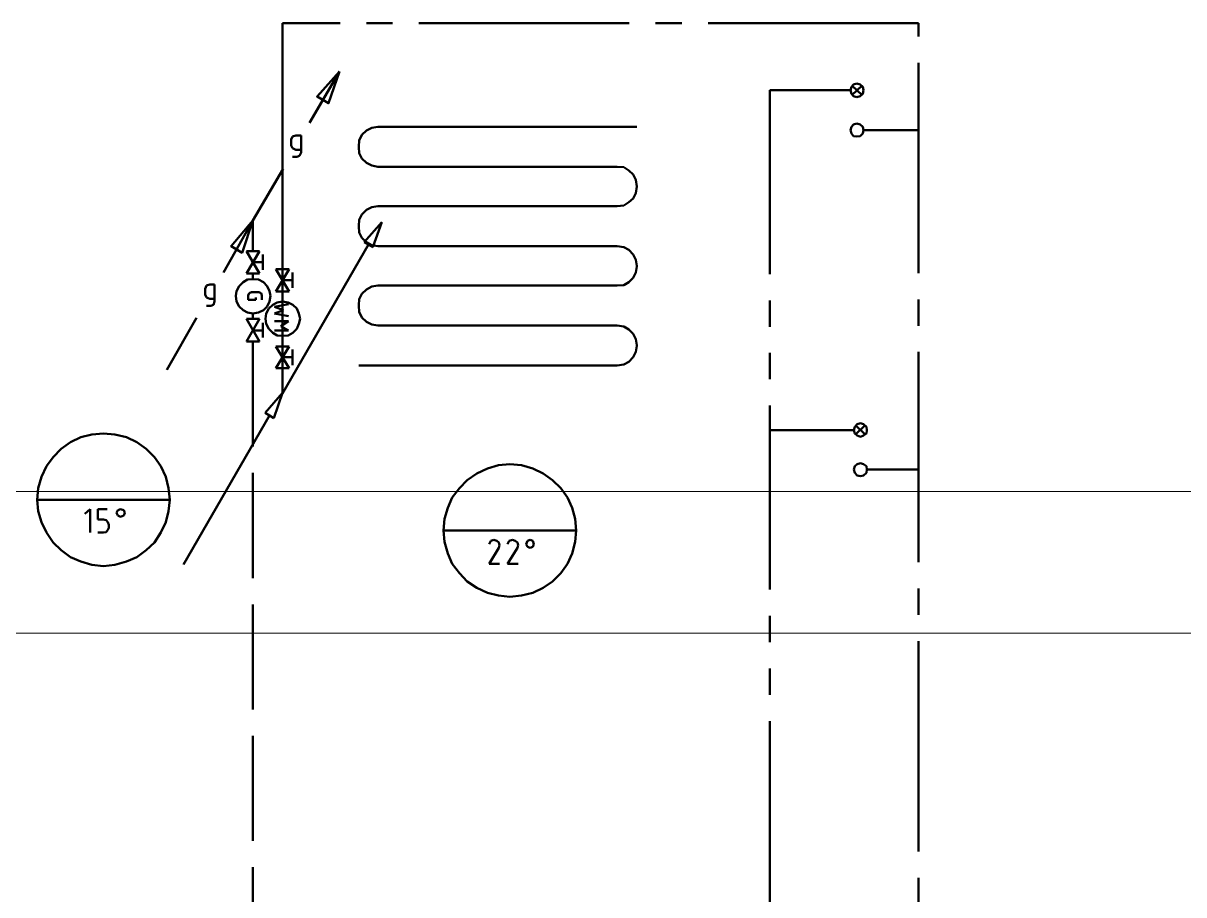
# Model space of a CAD drawing. Header units: metres. Extents: x -4.5 to 35.1, y -3.6 to 25.4.
# Drawn here: x 14.055 to 18.47, y 11.855 to 15.17 of the extents above; entities that cross this region are included whole.
import ezdxf

# ---------------------------------------------------------------- set-up
doc = ezdxf.new("R2010")
doc.units = ezdxf.units.M
for name, pattern in [('GETRENNT2_S6', [1.2, 0.7, -0.1, 0.1, -0.1, 0.1, -0.1]), ('STRICHLINIE2_S3', [0.5, 0.4, -0.1]), ('STRICHPUNKT2_S5', [1.1, 0.8, -0.1, 0.1, -0.1])]:
    doc.linetypes.add(name, pattern=pattern)
doc.layers.add('New_A Stramien', color=7, linetype='Continuous', lineweight=13)
doc.layers.add('Standard', color=7, linetype='Continuous', lineweight=25)

msp = doc.modelspace()

# ---------------------------------------------------------------- linework, layer by layer
at = {"layer": 'New_A Stramien', "color": 252, "linetype": 'Continuous', "lineweight": 13}
msp.add_line((-2.8287, 12.85), (25.9613, 12.85), dxfattribs=at)
msp.add_line((-2.8287, 12.85), (25.9613, 12.85), dxfattribs=at)
at = {"layer": 'Standard', "color": 5, "linetype": 'STRICHPUNKT2_S5', "lineweight": 50}
for p, q in [((17.4607, 15.1703), (15.0418, 15.1703)), ((17.4607, 7.6198), (17.4607, 15.1703)), ((17.2018, 14.7639), (17.206, 14.7764)), ((17.206, 14.7514), (17.2018, 14.7639)), ((17.206, 14.7764), (17.2143, 14.7847)), ((17.2143, 14.741), (17.206, 14.7514)), ((17.2143, 14.7847), (17.2268, 14.7889)), ((17.2268, 14.7889), (17.2393, 14.7847)), ((17.2393, 14.7847), (17.2497, 14.7764)), ((17.2497, 14.7514), (17.2393, 14.741)), ((17.2497, 14.7764), (17.2518, 14.7639)), ((17.2518, 14.7639), (17.2497, 14.7514)), ((17.2518, 14.7639), (17.4607, 14.7639)), ((17.2268, 14.7389), (17.2143, 14.741)), ((17.2393, 14.741), (17.2268, 14.7389)), ((17.2149, 13.4723), (17.219, 13.4848)), ((17.219, 13.4598), (17.2149, 13.4723)), ((17.219, 13.4848), (17.2274, 13.4931)), ((17.2274, 13.4931), (17.2399, 13.4973)), ((17.2399, 13.4973), (17.2524, 13.4931)), ((17.2524, 13.4931), (17.2628, 13.4848)), ((17.2628, 13.4848), (17.2649, 13.4723)), ((17.2649, 13.4723), (17.2628, 13.4598)), ((17.2649, 13.4723), (17.4607, 13.4723)), ((17.2274, 13.4494), (17.219, 13.4598)), ((17.2399, 13.4473), (17.2274, 13.4494)), ((17.2524, 13.4494), (17.2399, 13.4473)), ((17.2628, 13.4598), (17.2524, 13.4494))]:
    msp.add_line(p, q, dxfattribs=at)
at = {"layer": 'Standard', "color": 5, "linetype": 'Continuous', "lineweight": 50}
for p, q in [((15.0418, 15.1703), (15.0418, 13.7619)), ((15.4189, 14.414), (15.3523, 14.3369)), ((15.3856, 14.3182), (15.4189, 14.414)), ((15.0418, 13.7619), (15.3689, 14.3286)), ((15.3523, 14.3369), (15.3856, 14.3182)), ((15.0168, 14.1494), (15.0668, 14.2348)), ((15.0668, 14.1494), (15.0168, 14.2348)), ((15.0168, 14.2348), (15.0668, 14.2348)), ((15.0793, 14.2223), (15.0793, 14.164)), ((15.0418, 14.1932), (15.0793, 14.1932)), ((15.0168, 14.1494), (15.0668, 14.1494)), ((15.0418, 14.1494), (15.0418, 14.1119)), ((14.9897, 14.0848), (14.9793, 14.0661)), ((15.0043, 14.0994), (14.9897, 14.0848)), ((15.021, 14.1077), (15.0043, 14.0994)), ((15.0647, 14.1015), (15.0106, 14.0911)), ((15.0106, 14.0911), (15.046, 14.0786)), ((15.0418, 14.1119), (15.021, 14.1077)), ((15.0627, 14.1077), (15.0418, 14.1119)), ((15.0814, 14.0994), (15.0627, 14.1077)), ((15.096, 14.0848), (15.0814, 14.0994)), ((15.1043, 14.0661), (15.096, 14.0848)), ((14.9793, 14.0661), (14.9772, 14.0452)), ((14.9772, 14.0452), (14.9793, 14.0265)), ((15.046, 14.0786), (15.0106, 14.0661)), ((15.0106, 14.0661), (15.0647, 14.0556)), ((15.1085, 14.0452), (15.1043, 14.0661)), ((15.1043, 14.0265), (15.1085, 14.0452)), ((14.9793, 14.0265), (14.9897, 14.0077)), ((14.9897, 14.0077), (15.0043, 13.9931)), ((15.0106, 14.0369), (15.0647, 14.0369)), ((15.0647, 14.0015), (15.0106, 14.0015)), ((15.0647, 14.0369), (15.0356, 14.0181)), ((15.0356, 14.0181), (15.0647, 14.0015)), ((15.0814, 13.9931), (15.096, 14.0077)), ((15.096, 14.0077), (15.1043, 14.0265)), ((15.0043, 13.9931), (15.021, 13.9827)), ((15.021, 13.9827), (15.0418, 13.9806)), ((15.0418, 13.9806), (15.0627, 13.9827)), ((15.0418, 13.9411), (15.0418, 13.9806)), ((15.0627, 13.9827), (15.0814, 13.9931)), ((15.0168, 13.9411), (15.0668, 13.8577)), ((15.0668, 13.9411), (15.0168, 13.8577)), ((15.0168, 13.9411), (15.0668, 13.9411)), ((15.0793, 13.8702), (15.0793, 13.9286)), ((15.0418, 13.8994), (15.0793, 13.8994)), ((15.0168, 13.8577), (15.0668, 13.8577)), ((15.0418, 13.7619), (15.0418, 13.8577)), ((15.0418, 13.764), (14.9752, 13.6889)), ((15.0085, 13.6681), (15.0418, 13.764)), ((14.9752, 13.6889), (15.0085, 13.6681)), ((14.6647, 13.1118), (14.9918, 13.6785))]:
    msp.add_line(p, q, dxfattribs=at)
at = {"layer": 'Standard', "color": 30, "linetype": 'Continuous', "lineweight": 50}
for p, q in [((15.2585, 14.987), (15.1439, 14.7911)), ((15.0793, 14.739), (15.0752, 14.7286)), ((15.0752, 14.7286), (15.0752, 14.7057)), ((15.0752, 14.7057), (15.0793, 14.6953)), ((15.0918, 14.7432), (15.0793, 14.739)), ((15.1127, 14.7432), (15.0918, 14.7432)), ((15.1127, 14.6786), (15.1127, 14.7432)), ((15.0793, 14.6953), (15.0918, 14.689)), ((15.0793, 14.6619), (15.096, 14.6619)), ((15.0918, 14.689), (15.1127, 14.689)), ((15.096, 14.6619), (15.1064, 14.6661)), ((15.1064, 14.6661), (15.1127, 14.6786)), ((15.0439, 14.6161), (14.9293, 14.4203)), ((14.9293, 14.4203), (14.8168, 14.2223)), ((14.9293, 14.3036), (14.9293, 14.4203)), ((14.9043, 14.2182), (14.9543, 14.3036)), ((14.9543, 14.2182), (14.9043, 14.3036)), ((14.9043, 14.3036), (14.9543, 14.3036)), ((14.9293, 14.2619), (14.9668, 14.2619)), ((14.9668, 14.2911), (14.9668, 14.2327)), ((14.9043, 14.2182), (14.9543, 14.2182)), ((14.9293, 14.1973), (14.9293, 14.2182)), ((14.9293, 14.1973), (14.9293, 14.2182)), ((14.7522, 14.1723), (14.748, 14.1598)), ((14.7647, 14.1765), (14.7522, 14.1723)), ((14.7835, 14.1765), (14.7647, 14.1765)), ((14.7835, 14.1119), (14.7835, 14.1765)), ((14.8918, 14.1848), (14.8772, 14.1703)), ((14.9085, 14.1953), (14.8918, 14.1848)), ((14.9293, 14.1973), (14.9085, 14.1953)), ((14.9502, 14.1953), (14.9293, 14.1973)), ((14.9689, 14.1848), (14.9502, 14.1953)), ((14.9835, 14.1703), (14.9689, 14.1848)), ((14.748, 14.1598), (14.748, 14.139)), ((14.748, 14.139), (14.7522, 14.1265)), ((14.8668, 14.1515), (14.8647, 14.1327)), ((14.8647, 14.1327), (14.8668, 14.1119)), ((14.8772, 14.1703), (14.8668, 14.1515)), ((14.9147, 14.1432), (14.9106, 14.1348)), ((14.9106, 14.1348), (14.9106, 14.1182)), ((14.9231, 14.1473), (14.9147, 14.1432)), ((14.9522, 14.1473), (14.9231, 14.1473)), ((14.9606, 14.1432), (14.9522, 14.1473)), ((14.9627, 14.1348), (14.9606, 14.1432)), ((14.9627, 14.1182), (14.9627, 14.1348)), ((14.9918, 14.1515), (14.9835, 14.1703)), ((14.996, 14.1327), (14.9918, 14.1515)), ((14.9918, 14.1119), (14.996, 14.1327)), ((14.7522, 14.1265), (14.7647, 14.1223)), ((14.7522, 14.0952), (14.7689, 14.0952)), ((14.7647, 14.1223), (14.7835, 14.1223)), ((14.7689, 14.0952), (14.7793, 14.0994)), ((14.7793, 14.0994), (14.7835, 14.1119)), ((14.8668, 14.1119), (14.8772, 14.0932)), ((14.8772, 14.0932), (14.8918, 14.0786)), ((14.9106, 14.1182), (14.9397, 14.1182)), ((14.9397, 14.1182), (14.9397, 14.1265)), ((14.9689, 14.0786), (14.9835, 14.0932)), ((14.9835, 14.0932), (14.9918, 14.1119)), ((14.7147, 14.0494), (14.6022, 13.8515)), ((14.8918, 14.0786), (14.9085, 14.0702)), ((14.9043, 14.0452), (14.9543, 13.9598)), ((14.9543, 14.0452), (14.9043, 13.9598)), ((14.9043, 14.0452), (14.9543, 14.0452)), ((14.9085, 14.0702), (14.9293, 14.0661)), ((14.9293, 14.0661), (14.9502, 14.0702)), ((14.9293, 14.0452), (14.9293, 14.0661)), ((14.9293, 14.0661), (14.9293, 14.0452)), ((14.9502, 14.0702), (14.9689, 14.0786)), ((14.9293, 14.0015), (14.9668, 14.0015)), ((14.9668, 13.9744), (14.9668, 14.0306)), ((14.9043, 13.9598), (14.9543, 13.9598))]:
    msp.add_line(p, q, dxfattribs=at)
at = {"layer": 'Standard', "color": 1, "linetype": 'GETRENNT2_S6', "lineweight": 50}
for p, q in [((17.2018, 14.916), (17.206, 14.9285)), ((17.206, 14.9285), (17.2143, 14.9368)), ((17.2081, 14.9327), (17.2456, 14.8973)), ((17.2081, 14.8973), (17.2456, 14.9327)), ((17.2143, 14.9368), (17.2268, 14.941)), ((17.2268, 14.941), (17.2393, 14.9368)), ((17.2393, 14.9368), (17.2497, 14.9285)), ((17.2497, 14.9285), (17.2518, 14.916)), ((17.2018, 14.916), (16.8961, 14.916)), ((16.8961, 14.916), (16.8961, 7.8457)), ((17.206, 14.9014), (17.2018, 14.916)), ((17.2143, 14.8931), (17.206, 14.9014)), ((17.2268, 14.8889), (17.2143, 14.8931)), ((17.2393, 14.8931), (17.2268, 14.8889)), ((17.2497, 14.9014), (17.2393, 14.8931)), ((17.2518, 14.916), (17.2497, 14.9014)), ((17.219, 13.6348), (17.2274, 13.6452)), ((17.2274, 13.6452), (17.2399, 13.6494)), ((17.2399, 13.6494), (17.2524, 13.6452)), ((17.2524, 13.6452), (17.2628, 13.6348)), ((17.2149, 13.6223), (16.8961, 13.6223)), ((17.2149, 13.6223), (17.219, 13.6348)), ((17.219, 13.6098), (17.2149, 13.6223)), ((17.2274, 13.6015), (17.219, 13.6098)), ((17.2211, 13.6411), (17.2586, 13.6057)), ((17.2211, 13.6057), (17.2586, 13.6411)), ((17.2399, 13.5973), (17.2274, 13.6015)), ((17.2524, 13.6015), (17.2399, 13.5973)), ((17.2628, 13.6098), (17.2524, 13.6015)), ((17.2628, 13.6348), (17.2649, 13.6223)), ((17.2649, 13.6223), (17.2628, 13.6098))]:
    msp.add_line(p, q, dxfattribs=at)
at = {"layer": 'Standard', "color": 52, "linetype": 'Continuous', "lineweight": 50}
for p, q in [((15.3606, 14.7619), (15.3439, 14.7453)), ((15.3814, 14.7724), (15.3606, 14.7619)), ((15.4043, 14.7765), (15.3814, 14.7724)), ((16.3898, 14.7765), (15.4043, 14.7765)), ((15.3335, 14.7244), (15.3314, 14.7015)), ((15.3439, 14.7453), (15.3335, 14.7244)), ((15.3314, 14.7015), (15.3314, 14.6994)), ((15.3314, 14.6994), (15.3335, 14.6765)), ((15.3335, 14.6765), (15.3439, 14.6557)), ((15.3439, 14.6557), (15.3606, 14.639)), ((15.3606, 14.639), (15.3814, 14.6286)), ((15.3814, 14.6286), (15.4043, 14.6244)), ((15.4043, 14.6244), (16.3148, 14.6244)), ((16.3148, 14.6244), (16.3398, 14.6224)), ((16.3398, 14.6224), (16.3586, 14.6099)), ((16.3586, 14.6099), (16.3752, 14.5953)), ((16.3752, 14.5953), (16.3857, 14.5744)), ((16.3857, 14.5744), (16.3898, 14.5494)), ((16.3898, 14.5494), (16.3857, 14.5244)), ((16.3586, 14.489), (16.3398, 14.4765)), ((16.3752, 14.5036), (16.3586, 14.489)), ((16.3857, 14.5244), (16.3752, 14.5036)), ((15.3439, 14.4432), (15.3335, 14.4223)), ((15.3606, 14.4599), (15.3439, 14.4432)), ((15.3814, 14.4703), (15.3606, 14.4599)), ((15.4043, 14.4744), (15.3814, 14.4703)), ((16.3148, 14.4744), (15.4043, 14.4744)), ((16.3398, 14.4765), (16.3148, 14.4744)), ((15.3335, 14.4223), (15.3314, 14.3994)), ((15.3314, 14.3994), (15.3314, 14.3973)), ((15.3314, 14.3973), (15.3335, 14.3744)), ((15.3335, 14.3744), (15.3439, 14.3536)), ((15.3439, 14.3536), (15.3606, 14.3369)), ((15.3606, 14.3369), (15.3814, 14.3265)), ((15.3814, 14.3265), (15.4043, 14.3223)), ((15.4043, 14.3223), (16.3148, 14.3223)), ((16.3148, 14.3223), (16.3398, 14.3182)), ((16.3398, 14.3182), (16.3586, 14.3077)), ((16.3586, 14.3077), (16.3752, 14.2911)), ((16.3752, 14.2911), (16.3857, 14.2702)), ((16.3857, 14.2702), (16.3898, 14.2473)), ((16.3857, 14.2223), (16.3752, 14.2015)), ((16.3898, 14.2453), (16.3857, 14.2223)), ((16.3898, 14.2473), (16.3898, 14.2453)), ((15.4043, 14.1723), (15.3814, 14.1682)), ((16.3148, 14.1723), (15.4043, 14.1723)), ((16.3398, 14.1744), (16.3148, 14.1723)), ((16.3586, 14.1848), (16.3398, 14.1744)), ((16.3752, 14.2015), (16.3586, 14.1848)), ((15.3439, 14.1411), (15.3335, 14.1202)), ((15.3606, 14.1578), (15.3439, 14.1411)), ((15.3814, 14.1682), (15.3606, 14.1578)), ((15.3335, 14.1202), (15.3314, 14.0973)), ((15.3314, 14.0973), (15.3314, 14.0952)), ((15.3314, 14.0952), (15.3335, 14.0723)), ((15.3335, 14.0723), (15.3439, 14.0515)), ((15.3439, 14.0515), (15.3606, 14.0348)), ((15.3606, 14.0348), (15.3814, 14.0244)), ((15.3814, 14.0244), (15.4043, 14.0202)), ((15.4043, 14.0202), (16.3148, 14.0202)), ((16.3148, 14.0202), (16.3398, 14.0161)), ((16.3398, 14.0161), (16.3586, 14.0056)), ((16.3586, 14.0056), (16.3752, 13.989)), ((16.3752, 13.989), (16.3857, 13.9681)), ((16.3857, 13.9681), (16.3898, 13.9452)), ((16.3857, 13.9202), (16.3752, 13.8994)), ((16.3898, 13.9431), (16.3857, 13.9202)), ((16.3898, 13.9452), (16.3898, 13.9431)), ((16.3148, 13.8681), (15.3314, 13.8681)), ((16.3398, 13.8723), (16.3148, 13.8681)), ((16.3586, 13.8827), (16.3398, 13.8723)), ((16.3752, 13.8994), (16.3586, 13.8827)), ((14.3168, 13.6056), (14.2751, 13.5952)), ((14.3605, 13.6098), (14.3168, 13.6056)), ((14.4043, 13.6056), (14.3605, 13.6098)), ((14.448, 13.5952), (14.4043, 13.6056)), ((14.2355, 13.5765), (14.2001, 13.5515)), ((14.2751, 13.5952), (14.2355, 13.5765)), ((14.4876, 13.5765), (14.448, 13.5952)), ((14.5231, 13.5515), (14.4876, 13.5765)), ((14.1689, 13.5202), (14.1439, 13.4848)), ((14.2001, 13.5515), (14.1689, 13.5202)), ((14.5543, 13.5202), (14.5231, 13.5515)), ((14.5793, 13.4848), (14.5543, 13.5202)), ((14.1439, 13.4848), (14.1251, 13.4452)), ((14.5981, 13.4452), (14.5793, 13.4848)), ((15.821, 13.4765), (15.7815, 13.4577)), ((15.8627, 13.489), (15.821, 13.4765)), ((15.9065, 13.4931), (15.8627, 13.489)), ((15.9502, 13.489), (15.9065, 13.4931)), ((15.994, 13.4765), (15.9502, 13.489)), ((16.0336, 13.4577), (15.994, 13.4765)), ((14.1251, 13.4452), (14.1126, 13.4014)), ((14.6085, 13.4014), (14.5981, 13.4452)), ((15.744, 13.4327), (15.7148, 13.4014)), ((15.7815, 13.4577), (15.744, 13.4327)), ((16.069, 13.4327), (16.0336, 13.4577)), ((16.1002, 13.4014), (16.069, 13.4327)), ((14.1126, 13.4014), (14.1084, 13.3577)), ((14.6126, 13.3577), (14.6085, 13.4014)), ((15.7148, 13.4014), (15.6877, 13.366)), ((16.1252, 13.366), (16.1002, 13.4014)), ((14.1084, 13.3577), (14.6126, 13.3577)), ((14.1084, 13.3577), (14.1126, 13.3139)), ((14.6085, 13.3139), (14.6126, 13.3577)), ((15.6877, 13.366), (15.671, 13.3264)), ((16.144, 13.3264), (16.1252, 13.366)), ((14.1126, 13.3139), (14.1251, 13.2723)), ((14.3105, 13.3223), (14.2897, 13.3035)), ((14.3105, 13.2327), (14.3105, 13.3223)), ((14.3397, 13.2827), (14.3397, 13.3223)), ((14.3397, 13.3223), (14.3751, 13.3223)), ((14.4147, 13.3181), (14.4105, 13.3077)), ((14.4105, 13.3077), (14.4147, 13.2973)), ((14.4251, 13.3223), (14.4147, 13.3181)), ((14.4147, 13.2973), (14.4251, 13.2931)), ((14.4376, 13.3181), (14.4251, 13.3223)), ((14.4251, 13.2931), (14.4376, 13.2973)), ((14.4418, 13.3077), (14.4376, 13.3181)), ((14.4376, 13.2973), (14.4418, 13.3077)), ((14.5981, 13.2723), (14.6085, 13.3139)), ((15.671, 13.3264), (15.6585, 13.2848)), ((16.1544, 13.2848), (16.144, 13.3264)), ((14.1251, 13.2723), (14.1439, 13.2327)), ((14.3605, 13.2827), (14.3397, 13.2827)), ((14.3709, 13.2806), (14.3605, 13.2827)), ((14.3772, 13.2723), (14.3709, 13.2806)), ((14.3814, 13.2618), (14.3772, 13.2723)), ((14.3772, 13.2431), (14.3814, 13.2514)), ((14.3814, 13.2514), (14.3814, 13.2618)), ((14.5793, 13.2327), (14.5981, 13.2723)), ((15.6585, 13.2848), (15.6544, 13.241)), ((16.1586, 13.241), (16.1544, 13.2848)), ((14.1439, 13.2327), (14.1689, 13.1952)), ((14.3397, 13.2327), (14.3605, 13.2327)), ((14.3605, 13.2327), (14.3709, 13.2348)), ((14.3709, 13.2348), (14.3772, 13.2431)), ((14.5543, 13.1952), (14.5793, 13.2327)), ((15.6544, 13.241), (16.1586, 13.241)), ((15.6544, 13.241), (15.6585, 13.1973)), ((15.8336, 13.2014), (15.8273, 13.1889)), ((15.8461, 13.2056), (15.8336, 13.2014)), ((15.8565, 13.2014), (15.8461, 13.2056)), ((15.8648, 13.1952), (15.8565, 13.2014)), ((15.9044, 13.2014), (15.8981, 13.1889)), ((15.9169, 13.2056), (15.9044, 13.2014)), ((15.9273, 13.2014), (15.9169, 13.2056)), ((15.9356, 13.1952), (15.9273, 13.2014)), ((15.9731, 13.2014), (15.969, 13.1889)), ((15.9836, 13.2056), (15.9731, 13.2014)), ((15.994, 13.2014), (15.9836, 13.2056)), ((15.9981, 13.1889), (15.994, 13.2014)), ((16.1544, 13.1973), (16.1586, 13.241)), ((14.1689, 13.1952), (14.2001, 13.166)), ((14.2001, 13.166), (14.2355, 13.1389)), ((14.4876, 13.1389), (14.5231, 13.166)), ((14.5231, 13.166), (14.5543, 13.1952)), ((15.6585, 13.1973), (15.671, 13.1535)), ((15.8648, 13.1744), (15.8273, 13.1139)), ((15.8669, 13.1848), (15.8648, 13.1952)), ((15.8648, 13.1744), (15.8669, 13.1848)), ((15.9356, 13.1744), (15.8981, 13.1139)), ((15.9377, 13.1848), (15.9356, 13.1952)), ((15.9356, 13.1744), (15.9377, 13.1848)), ((15.969, 13.1889), (15.9731, 13.1785)), ((15.9731, 13.1785), (15.9836, 13.1744)), ((15.9836, 13.1744), (15.994, 13.1785)), ((15.994, 13.1785), (15.9981, 13.1889)), ((16.144, 13.1535), (16.1544, 13.1973)), ((14.2355, 13.1389), (14.2751, 13.1222)), ((14.2751, 13.1222), (14.3168, 13.1097)), ((14.4043, 13.1097), (14.448, 13.1222)), ((14.448, 13.1222), (14.4876, 13.1389)), ((15.671, 13.1535), (15.6877, 13.1139)), ((15.6877, 13.1139), (15.7148, 13.0785)), ((15.8273, 13.1139), (15.8669, 13.1139)), ((15.8981, 13.1139), (15.9377, 13.1139)), ((16.1002, 13.0785), (16.1252, 13.1139)), ((16.1252, 13.1139), (16.144, 13.1535)), ((14.3168, 13.1097), (14.3605, 13.1056)), ((14.3605, 13.1056), (14.4043, 13.1097)), ((15.7148, 13.0785), (15.744, 13.0472)), ((16.069, 13.0472), (16.1002, 13.0785)), ((15.744, 13.0472), (15.7815, 13.0222)), ((16.0336, 13.0222), (16.069, 13.0472)), ((15.7815, 13.0222), (15.821, 13.0035)), ((15.821, 13.0035), (15.8627, 12.9931)), ((15.8627, 12.9931), (15.9065, 12.9889)), ((15.9065, 12.9889), (15.9502, 12.9931)), ((15.9502, 12.9931), (15.994, 13.0035)), ((15.994, 13.0035), (16.0336, 13.0222))]:
    msp.add_line(p, q, dxfattribs=at)
at = {"layer": 'Standard', "color": 30, "linetype": 'STRICHLINIE2_S3', "lineweight": 50}
msp.add_line((14.9293, 13.9598), (14.9293, 8.7949), dxfattribs=at)
at = {"layer": 'Standard', "color": 252, "linetype": 'Continuous', "lineweight": 13}
msp.add_line((-4.1221, 13.3895), (26.8317, 13.3895), dxfattribs=at)
msp.add_line((-4.1221, 13.3895), (26.8317, 13.3895), dxfattribs=at)
at = {"layer": 'Standard', "color": 7, "linetype": 'Continuous', "lineweight": 50}
for points in [[(15.2585, 14.987), (15.2169, 14.8661), (15.1731, 14.8911), (15.2585, 14.987)], [(14.9293, 14.4203), (14.8877, 14.2973), (14.846, 14.3223), (14.9293, 14.4203)]]:
    msp.add_lwpolyline(points, close=True, dxfattribs=at)

doc.saveas('drawing.dxf')
